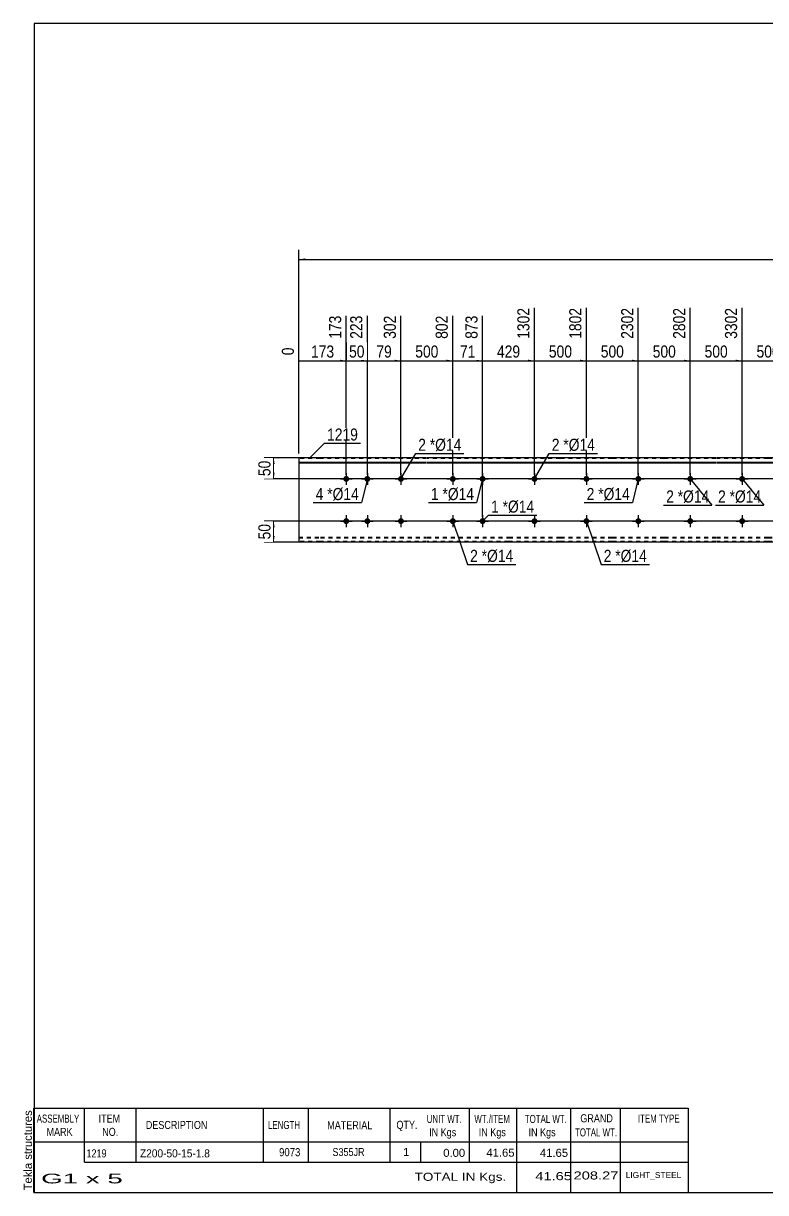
# Model space of a CAD drawing. Header units: millimetres. Extents: x -65 to 337, y -164 to 113.
# Drawn here: x -65.3 to 110.5, y -164.1 to 112.9 of the extents above; entities that cross this region are included whole.
import ezdxf

# ---------------------------------------------------------------- set-up
doc = ezdxf.new("R2010")
doc.units = ezdxf.units.MM
doc.linetypes.add('DXK_LINE_DOT1', pattern=[1.8814, 0.9407, -0.9407])
doc.styles.add('Arial', font='ARIAL.TTF', dxfattribs={"height": 0.2})
doc.styles.add('Arial Narrow', font='ARIALN.TTF', dxfattribs={"height": 0.2})

# ---------------------------------------------------------------- blocks, each defined once
blk = doc.blocks.new('Unknown-629087401-1980')
at = {"color": 5, "linetype": 'Continuous'}
for p, q in [((337.25, 112.93), (-62.75, 112.93)), ((-62.75, 112.93), (-62.75, -164.07)), ((337.25, -164.07), (337.25, 112.93)), ((-62.75, -164.07), (337.25, -164.07))]:
    blk.add_line(p, q, dxfattribs=at)
at = {"color": 174, "linetype": 'Continuous', "style": 'Arial'}
blk.add_text('Tekla structures', height=1.9102, rotation=90, dxfattribs=at).set_placement((-63.25, -163.57))
blk = doc.blocks.new('Part-629087401-1218 - 1203')
at = {"color": 2, "linetype": 'Continuous'}
for p, q in [((0, 10), (0, -10)), ((5, 10), (0, 10)), ((0, 8.94), (5, 8.94)), ((0, 8.81), (5, 8.81)), ((30.24, 10), (5.1, 10)), ((5.1, 8.94), (30.24, 8.94)), ((5.1, 8.81), (30.24, 8.81)), ((49.59, 10), (30.34, 10)), ((30.34, 8.94), (49.59, 8.94)), ((30.34, 8.81), (49.59, 8.81)), ((61.88, 10), (49.69, 10)), ((49.69, 8.94), (61.88, 8.94)), ((49.69, 8.81), (61.88, 8.81)), ((74.18, 10), (61.98, 10)), ((61.98, 8.94), (74.18, 8.94)), ((61.98, 8.81), (74.18, 8.81)), ((86.47, 10), (74.28, 10)), ((74.28, 8.94), (86.47, 8.94)), ((74.28, 8.81), (86.47, 8.81)), ((98.76, 10), (86.57, 10)), ((86.57, 8.94), (98.76, 8.94)), ((86.57, 8.81), (98.76, 8.81)), ((111.06, 10), (98.86, 10)), ((98.86, 8.94), (111.06, 8.94)), ((98.86, 8.81), (111.06, 8.81)), ((123.35, 10), (111.16, 10)), ((111.16, 8.94), (123.35, 8.94)), ((111.16, 8.81), (123.35, 8.81)), ((134.85, 10), (123.45, 10)), ((123.45, 8.94), (134.85, 8.94)), ((123.45, 8.81), (134.85, 8.81)), ((147.15, 10), (134.95, 10)), ((134.95, 8.94), (147.15, 8.94)), ((134.95, 8.81), (147.15, 8.81)), ((159.44, 10), (147.25, 10)), ((147.25, 8.94), (159.44, 8.94)), ((147.25, 8.81), (159.44, 8.81)), ((171.73, 10), (159.54, 10)), ((159.54, 8.94), (171.73, 8.94)), ((159.54, 8.81), (171.73, 8.81)), ((184.03, 10), (171.83, 10)), ((171.83, 8.94), (184.03, 8.94)), ((171.83, 8.81), (184.03, 8.81)), ((196.32, 10), (184.13, 10)), ((184.13, 8.94), (196.32, 8.94)), ((184.13, 8.81), (196.32, 8.81)), ((213.17, 10), (196.42, 10)), ((196.42, 8.94), (213.17, 8.94)), ((196.42, 8.81), (213.17, 8.81)), ((225.46, 10), (213.27, 10)), ((213.27, 8.94), (225.46, 8.94)), ((213.27, 8.81), (225.46, 8.81)), ((242.75, 10), (225.56, 10)), ((225.56, 8.94), (242.75, 8.94)), ((225.56, 8.81), (242.75, 8.81)), ((252.85, 10), (242.85, 10)), ((242.85, 8.94), (252.85, 8.94)), ((242.85, 8.81), (252.85, 8.81)), ((265.15, 10), (252.95, 10)), ((252.95, 8.94), (265.15, 8.94)), ((252.95, 8.81), (265.15, 8.81)), ((273.84, 10), (265.25, 10)), ((265.25, 8.94), (273.84, 8.94)), ((265.25, 8.81), (273.84, 8.81)), ((273.84, 10), (273.84, -10)), ((5, -10), (0, -10)), ((30.24, -10), (5.1, -10)), ((49.59, -10), (30.34, -10)), ((61.88, -10), (49.69, -10)), ((74.18, -10), (61.98, -10)), ((86.47, -10), (74.28, -10)), ((98.76, -10), (86.57, -10)), ((111.06, -10), (98.86, -10)), ((123.35, -10), (111.16, -10)), ((134.85, -10), (123.45, -10)), ((147.15, -10), (134.95, -10)), ((159.44, -10), (147.25, -10)), ((171.73, -10), (159.54, -10)), ((184.03, -10), (171.83, -10)), ((196.32, -10), (184.13, -10)), ((213.17, -10), (196.42, -10)), ((225.46, -10), (213.27, -10)), ((242.75, -10), (225.56, -10)), ((252.85, -10), (242.85, -10)), ((265.15, -10), (252.95, -10)), ((273.84, -10), (265.25, -10))]:
    blk.add_line(p, q, dxfattribs=at)
at = {"color": 7, "linetype": 'DXK_LINE_DOT1'}
for p, q in [((5, 9.82), (0, 9.82)), ((30.24, 9.82), (5.1, 9.82)), ((49.59, 9.82), (30.34, 9.82)), ((61.88, 9.82), (49.69, 9.82)), ((74.18, 9.82), (61.98, 9.82)), ((86.47, 9.82), (74.28, 9.82)), ((98.76, 9.82), (86.57, 9.82)), ((111.06, 9.82), (98.86, 9.82)), ((123.35, 9.82), (111.16, 9.82)), ((134.85, 9.82), (123.45, 9.82)), ((147.15, 9.82), (134.95, 9.82)), ((159.44, 9.82), (147.25, 9.82)), ((171.73, 9.82), (159.54, 9.82)), ((184.03, 9.82), (171.83, 9.82)), ((196.32, 9.82), (184.13, 9.82)), ((213.17, 9.82), (196.42, 9.82)), ((225.46, 9.82), (213.27, 9.82)), ((242.75, 9.82), (225.56, 9.82)), ((252.85, 9.82), (242.85, 9.82)), ((265.15, 9.82), (252.95, 9.82)), ((273.84, 9.82), (265.25, 9.82)), ((0, -8.81), (5, -8.81)), ((0, -8.94), (5, -8.94)), ((5, -9.82), (0, -9.82)), ((5.1, -8.81), (30.24, -8.81)), ((5.1, -8.94), (30.24, -8.94)), ((30.24, -9.82), (5.1, -9.82)), ((30.34, -8.81), (49.59, -8.81)), ((30.34, -8.94), (49.59, -8.94)), ((49.59, -9.82), (30.34, -9.82)), ((49.69, -8.81), (61.88, -8.81)), ((49.69, -8.94), (61.88, -8.94)), ((61.88, -9.82), (49.69, -9.82)), ((61.98, -8.81), (74.18, -8.81)), ((61.98, -8.94), (74.18, -8.94)), ((74.18, -9.82), (61.98, -9.82)), ((74.28, -8.81), (86.47, -8.81)), ((74.28, -8.94), (86.47, -8.94)), ((86.47, -9.82), (74.28, -9.82)), ((86.57, -8.81), (98.76, -8.81)), ((86.57, -8.94), (98.76, -8.94)), ((98.76, -9.82), (86.57, -9.82)), ((98.86, -8.81), (111.06, -8.81)), ((98.86, -8.94), (111.06, -8.94)), ((111.06, -9.82), (98.86, -9.82)), ((111.16, -8.81), (123.35, -8.81)), ((111.16, -8.94), (123.35, -8.94)), ((123.35, -9.82), (111.16, -9.82)), ((123.45, -8.81), (134.85, -8.81)), ((123.45, -8.94), (134.85, -8.94)), ((134.85, -9.82), (123.45, -9.82)), ((134.95, -8.81), (147.15, -8.81)), ((134.95, -8.94), (147.15, -8.94)), ((147.15, -9.82), (134.95, -9.82)), ((147.25, -8.81), (159.44, -8.81)), ((147.25, -8.94), (159.44, -8.94)), ((159.44, -9.82), (147.25, -9.82)), ((159.54, -8.81), (171.73, -8.81)), ((159.54, -8.94), (171.73, -8.94)), ((171.73, -9.82), (159.54, -9.82)), ((171.83, -8.81), (184.03, -8.81)), ((171.83, -8.94), (184.03, -8.94)), ((184.03, -9.82), (171.83, -9.82)), ((184.13, -8.81), (196.32, -8.81)), ((184.13, -8.94), (196.32, -8.94)), ((196.32, -9.82), (184.13, -9.82)), ((196.42, -8.81), (213.17, -8.81)), ((196.42, -8.94), (213.17, -8.94)), ((213.17, -9.82), (196.42, -9.82)), ((213.27, -8.81), (225.46, -8.81)), ((213.27, -8.94), (225.46, -8.94)), ((225.46, -9.82), (213.27, -9.82)), ((225.56, -8.81), (242.75, -8.81)), ((225.56, -8.94), (242.75, -8.94)), ((242.75, -9.82), (225.56, -9.82)), ((242.85, -8.81), (252.85, -8.81)), ((242.85, -8.94), (252.85, -8.94)), ((252.85, -9.82), (242.85, -9.82)), ((252.95, -8.81), (265.15, -8.81)), ((252.95, -8.94), (265.15, -8.94)), ((265.15, -9.82), (252.95, -9.82)), ((265.25, -8.81), (273.84, -8.81)), ((265.25, -8.94), (273.84, -8.94)), ((273.84, -9.82), (265.25, -9.82))]:
    blk.add_line(p, q, dxfattribs=at)
blk = doc.blocks.new('Bolt-629087401-1226 - 1203')
at = {"linetype": 'Continuous'}
for points in [[(11.9, 5, -1), (10.5, 5, -1)], [(16.9, 5, -1), (15.5, 5, -1)], [(11.9, -5, -1), (10.5, -5, -1)], [(16.9, -5, -1), (15.5, -5, -1)]]:
    blk.add_hatch(color=3, dxfattribs=at).paths.add_polyline_path(points)
at = {"color": 3, "linetype": 'Continuous'}
for p, q in [((11.2, 6.4), (11.2, 3.6)), ((16.2, 6.4), (16.2, 3.6)), ((9.8, 5), (12.6, 5)), ((14.8, 5), (17.6, 5)), ((9.8, -5), (12.6, -5)), ((11.2, -3.6), (11.2, -6.4)), ((14.8, -5), (17.6, -5)), ((16.2, -3.6), (16.2, -6.4))]:
    blk.add_line(p, q, dxfattribs=at)
blk = doc.blocks.new('Bolt-629087401-1227 - 1203')
at = {"linetype": 'Continuous'}
blk.add_hatch(color=3, dxfattribs=at).paths.add_polyline_path([(44.19, -5, -1), (42.79, -5, -1)])
at = {"color": 3, "linetype": 'Continuous'}
for p, q in [((42.09, -5), (44.89, -5)), ((43.49, -3.6), (43.49, -6.4))]:
    blk.add_line(p, q, dxfattribs=at)
blk = doc.blocks.new('Bolt-629087401-1228 - 1203')
at = {"linetype": 'Continuous'}
blk.add_hatch(color=3, dxfattribs=at).paths.add_polyline_path([(44.19, 5, -1), (42.79, 5, -1)])
at = {"color": 3, "linetype": 'Continuous'}
for p, q in [((43.49, 6.4), (43.49, 3.6)), ((42.09, 5), (44.89, 5))]:
    blk.add_line(p, q, dxfattribs=at)
blk = doc.blocks.new('Bolt-629087401-1232 - 1203')
at = {"linetype": 'Continuous'}
for points in [[(105.66, 5, -1), (104.26, 5, -1)], [(105.66, -5, -1), (104.26, -5, -1)]]:
    blk.add_hatch(color=3, dxfattribs=at).paths.add_polyline_path(points)
at = {"color": 3, "linetype": 'Continuous'}
for p, q in [((104.96, 6.4), (104.96, 3.6)), ((103.56, 5), (106.36, 5)), ((103.56, -5), (106.36, -5)), ((104.96, -3.6), (104.96, -6.4))]:
    blk.add_line(p, q, dxfattribs=at)
blk = doc.blocks.new('Bolt-629087401-1233 - 1203')
at = {"linetype": 'Continuous'}
for points in [[(93.37, 5, -1), (91.97, 5, -1)], [(93.37, -5, -1), (91.97, -5, -1)]]:
    blk.add_hatch(color=3, dxfattribs=at).paths.add_polyline_path(points)
at = {"color": 3, "linetype": 'Continuous'}
for p, q in [((92.67, 6.4), (92.67, 3.6)), ((91.27, 5), (94.07, 5)), ((91.27, -5), (94.07, -5)), ((92.67, -3.6), (92.67, -6.4))]:
    blk.add_line(p, q, dxfattribs=at)
blk = doc.blocks.new('Bolt-629087401-1234 - 1203')
at = {"linetype": 'Continuous'}
for points in [[(81.07, 5, -1), (79.67, 5, -1)], [(81.07, -5, -1), (79.67, -5, -1)]]:
    blk.add_hatch(color=3, dxfattribs=at).paths.add_polyline_path(points)
at = {"color": 3, "linetype": 'Continuous'}
for p, q in [((80.37, 6.4), (80.37, 3.6)), ((78.97, 5), (81.77, 5)), ((78.97, -5), (81.77, -5)), ((80.37, -3.6), (80.37, -6.4))]:
    blk.add_line(p, q, dxfattribs=at)
blk = doc.blocks.new('Bolt-629087401-1235 - 1203')
at = {"linetype": 'Continuous'}
for points in [[(68.78, 5, -1), (67.38, 5, -1)], [(68.78, -5, -1), (67.38, -5, -1)]]:
    blk.add_hatch(color=3, dxfattribs=at).paths.add_polyline_path(points)
at = {"color": 3, "linetype": 'Continuous'}
for p, q in [((68.08, 6.4), (68.08, 3.6)), ((66.68, 5), (69.48, 5)), ((66.68, -5), (69.48, -5)), ((68.08, -3.6), (68.08, -6.4))]:
    blk.add_line(p, q, dxfattribs=at)
blk = doc.blocks.new('Bolt-629087401-1236 - 1203')
at = {"linetype": 'Continuous'}
for points in [[(56.48, 5, -1), (55.08, 5, -1)], [(56.48, -5, -1), (55.08, -5, -1)]]:
    blk.add_hatch(color=3, dxfattribs=at).paths.add_polyline_path(points)
at = {"color": 3, "linetype": 'Continuous'}
for p, q in [((55.78, 6.4), (55.78, 3.6)), ((54.38, 5), (57.18, 5)), ((54.38, -5), (57.18, -5)), ((55.78, -3.6), (55.78, -6.4))]:
    blk.add_line(p, q, dxfattribs=at)
blk = doc.blocks.new('Bolt-629087401-1237 - 1203')
at = {"linetype": 'Continuous'}
for points in [[(37.14, 5, -1), (35.74, 5, -1)], [(37.14, -5, -1), (35.74, -5, -1)]]:
    blk.add_hatch(color=3, dxfattribs=at).paths.add_polyline_path(points)
at = {"color": 3, "linetype": 'Continuous'}
for p, q in [((36.44, 6.4), (36.44, 3.6)), ((35.04, 5), (37.84, 5)), ((35.04, -5), (37.84, -5)), ((36.44, -3.6), (36.44, -6.4))]:
    blk.add_line(p, q, dxfattribs=at)
blk = doc.blocks.new('Bolt-629087401-1238 - 1203')
at = {"linetype": 'Continuous'}
for points in [[(24.85, 5, -1), (23.45, 5, -1)], [(24.85, -5, -1), (23.45, -5, -1)]]:
    blk.add_hatch(color=3, dxfattribs=at).paths.add_polyline_path(points)
at = {"color": 3, "linetype": 'Continuous'}
for p, q in [((24.15, 6.4), (24.15, 3.6)), ((22.75, 5), (25.55, 5)), ((22.75, -5), (25.55, -5)), ((24.15, -3.6), (24.15, -6.4))]:
    blk.add_line(p, q, dxfattribs=at)
blk = doc.blocks.new('StraightDimension-629087401-1320 - 1203')
at = {"linetype": 'Continuous'}
blk.add_hatch(color=7, dxfattribs=at).paths.add_polyline_path([(115.75, 33.25), (117.25, 33), (115.75, 32.75)])
at = {"color": 7, "linetype": 'Continuous'}
for p, q in [((104.96, 6), (104.96, 45.51)), ((117.25, 6), (117.25, 45.51)), ((104.96, 33), (117.25, 33))]:
    blk.add_line(p, q, dxfattribs=at)
at = {"color": 0}
blk.add_wipeout([(114.45, 33.15), (114.45, 37.35), (107.77, 37.35), (107.77, 33.15)], dxfattribs=at)
at = {"color": 0, "linetype": 'Continuous'}
blk.add_wipeout([(116.65, 46.11), (112.45, 46.11), (112.45, 37.6), (116.65, 37.6)], dxfattribs=at)
at = {"color": 3, "linetype": 'Continuous', "style": 'Arial Narrow'}
blk.add_text('3802', height=2.863, rotation=90.0002, dxfattribs=at).set_placement((116.05, 38.2))
at = {"color": 3, "style": 'Arial Narrow'}
blk.add_text('500', height=2.863, dxfattribs=at).set_placement((108.37, 33.75))
blk = doc.blocks.new('StraightDimension-629087401-1321 - 1203')
at = {"linetype": 'Continuous'}
blk.add_hatch(color=7, dxfattribs=at).paths.add_polyline_path([(103.46, 33.25), (104.96, 33), (103.46, 32.75)])
at = {"color": 7, "linetype": 'Continuous'}
for p, q in [((92.67, 6), (92.67, 45.51)), ((104.96, 6), (104.96, 45.51)), ((92.67, 33), (104.96, 33))]:
    blk.add_line(p, q, dxfattribs=at)
at = {"color": 0}
blk.add_wipeout([(102.16, 33.15), (102.16, 37.35), (95.47, 37.35), (95.47, 33.15)], dxfattribs=at)
at = {"color": 0, "linetype": 'Continuous'}
blk.add_wipeout([(104.36, 46.11), (100.16, 46.11), (100.16, 37.6), (104.36, 37.6)], dxfattribs=at)
at = {"color": 3, "linetype": 'Continuous', "style": 'Arial Narrow'}
blk.add_text('3302', height=2.863, rotation=90.0002, dxfattribs=at).set_placement((103.76, 38.2))
at = {"color": 3, "style": 'Arial Narrow'}
blk.add_text('500', height=2.863, dxfattribs=at).set_placement((96.07, 33.75))
blk = doc.blocks.new('StraightDimension-629087401-1322 - 1203')
at = {"linetype": 'Continuous'}
blk.add_hatch(color=7, dxfattribs=at).paths.add_polyline_path([(91.17, 33.25), (92.67, 33), (91.17, 32.75)])
at = {"color": 7, "linetype": 'Continuous'}
for p, q in [((80.37, 6), (80.37, 45.51)), ((92.67, 6), (92.67, 45.51)), ((80.37, 33), (92.67, 33))]:
    blk.add_line(p, q, dxfattribs=at)
at = {"color": 0}
blk.add_wipeout([(89.86, 33.15), (89.86, 37.35), (83.18, 37.35), (83.18, 33.15)], dxfattribs=at)
at = {"color": 0, "linetype": 'Continuous'}
blk.add_wipeout([(92.07, 46.11), (87.87, 46.11), (87.87, 37.6), (92.07, 37.6)], dxfattribs=at)
at = {"color": 3, "linetype": 'Continuous', "style": 'Arial Narrow'}
blk.add_text('2802', height=2.863, rotation=90.0002, dxfattribs=at).set_placement((91.47, 38.2))
at = {"color": 3, "style": 'Arial Narrow'}
blk.add_text('500', height=2.863, dxfattribs=at).set_placement((83.78, 33.75))
blk = doc.blocks.new('StraightDimension-629087401-1323 - 1203')
at = {"linetype": 'Continuous'}
blk.add_hatch(color=7, dxfattribs=at).paths.add_polyline_path([(78.87, 33.25), (80.37, 33), (78.87, 32.75)])
at = {"color": 7, "linetype": 'Continuous'}
for p, q in [((68.08, 6), (68.08, 45.51)), ((80.37, 6), (80.37, 45.51)), ((68.08, 33), (80.37, 33))]:
    blk.add_line(p, q, dxfattribs=at)
at = {"color": 0}
blk.add_wipeout([(77.57, 33.15), (77.57, 37.35), (70.88, 37.35), (70.88, 33.15)], dxfattribs=at)
at = {"color": 0, "linetype": 'Continuous'}
blk.add_wipeout([(79.77, 46.11), (75.57, 46.11), (75.57, 37.6), (79.77, 37.6)], dxfattribs=at)
at = {"color": 3, "linetype": 'Continuous', "style": 'Arial Narrow'}
blk.add_text('2302', height=2.863, rotation=90.0002, dxfattribs=at).set_placement((79.17, 38.2))
at = {"color": 3, "style": 'Arial Narrow'}
blk.add_text('500', height=2.863, dxfattribs=at).set_placement((71.48, 33.75))
blk = doc.blocks.new('StraightDimension-629087401-1324 - 1203')
at = {"linetype": 'Continuous'}
blk.add_hatch(color=7, dxfattribs=at).paths.add_polyline_path([(66.58, 33.25), (68.08, 33), (66.58, 32.75)])
at = {"color": 7, "linetype": 'Continuous'}
for p, q in [((55.78, 6), (55.78, 45.51)), ((68.08, 6), (68.08, 45.51)), ((55.78, 33), (68.08, 33))]:
    blk.add_line(p, q, dxfattribs=at)
at = {"color": 0}
blk.add_wipeout([(65.27, 33.15), (65.27, 37.35), (58.59, 37.35), (58.59, 33.15)], dxfattribs=at)
at = {"color": 0, "linetype": 'Continuous'}
blk.add_wipeout([(67.48, 46.11), (63.28, 46.11), (63.28, 37.6), (67.48, 37.6)], dxfattribs=at)
at = {"color": 3, "linetype": 'Continuous', "style": 'Arial Narrow'}
blk.add_text('1802', height=2.863, rotation=90.0002, dxfattribs=at).set_placement((66.88, 38.2))
at = {"color": 3, "style": 'Arial Narrow'}
blk.add_text('500', height=2.863, dxfattribs=at).set_placement((59.19, 33.75))
blk = doc.blocks.new('StraightDimension-629087401-1325 - 1203')
at = {"linetype": 'Continuous'}
blk.add_hatch(color=7, dxfattribs=at).paths.add_polyline_path([(54.28, 33.25), (55.78, 33), (54.28, 32.75)])
at = {"color": 7, "linetype": 'Continuous'}
for p, q in [((55.78, 6), (55.78, 45.51)), ((43.49, -4), (43.49, 43.68)), ((43.49, 33), (55.78, 33))]:
    blk.add_line(p, q, dxfattribs=at)
at = {"color": 0}
blk.add_wipeout([(52.98, 33.15), (52.98, 37.35), (46.3, 37.35), (46.3, 33.15)], dxfattribs=at)
at = {"color": 0, "linetype": 'Continuous'}
blk.add_wipeout([(55.18, 46.11), (50.98, 46.11), (50.98, 37.6), (55.18, 37.6)], dxfattribs=at)
at = {"color": 3, "linetype": 'Continuous', "style": 'Arial Narrow'}
blk.add_text('1302', height=2.863, rotation=90.0002, dxfattribs=at).set_placement((54.58, 38.2))
at = {"color": 3, "style": 'Arial Narrow'}
blk.add_text('429', height=2.863, dxfattribs=at).set_placement((46.9, 33.75))
blk = doc.blocks.new('StraightDimension-629087401-1326 - 1203')
at = {"linetype": 'Continuous'}
blk.add_hatch(color=7, dxfattribs=at).paths.add_polyline_path([(41.99, 33.25), (43.49, 33), (41.99, 32.75)])
at = {"color": 7, "linetype": 'Continuous'}
for p, q in [((36.44, 6), (36.44, 43.68)), ((43.49, -4), (43.49, 43.68)), ((36.44, 33), (43.49, 33))]:
    blk.add_line(p, q, dxfattribs=at)
at = {"color": 0}
blk.add_wipeout([(42.39, 33.15), (42.39, 37.35), (37.54, 37.35), (37.54, 33.15)], dxfattribs=at)
at = {"color": 0, "linetype": 'Continuous'}
blk.add_wipeout([(42.89, 44.28), (38.69, 44.28), (38.69, 37.6), (42.89, 37.6)], dxfattribs=at)
at = {"color": 3, "linetype": 'Continuous', "style": 'Arial Narrow'}
blk.add_text('873', height=2.863, rotation=90.0002, dxfattribs=at).set_placement((42.29, 38.2))
at = {"color": 3, "style": 'Arial Narrow'}
blk.add_text('71', height=2.863, dxfattribs=at).set_placement((38.14, 33.75))
blk = doc.blocks.new('StraightDimension-629087401-1327 - 1203')
at = {"linetype": 'Continuous'}
blk.add_hatch(color=7, dxfattribs=at).paths.add_polyline_path([(34.94, 33.25), (36.44, 33), (34.94, 32.75)])
at = {"color": 7, "linetype": 'Continuous'}
for p, q in [((24.15, 6), (24.15, 43.68)), ((36.44, 6), (36.44, 43.68)), ((24.15, 33), (36.44, 33))]:
    blk.add_line(p, q, dxfattribs=at)
at = {"color": 0}
blk.add_wipeout([(33.64, 33.15), (33.64, 37.35), (26.95, 37.35), (26.95, 33.15)], dxfattribs=at)
at = {"color": 0, "linetype": 'Continuous'}
blk.add_wipeout([(35.84, 44.28), (31.64, 44.28), (31.64, 37.6), (35.84, 37.6)], dxfattribs=at)
at = {"color": 3, "linetype": 'Continuous', "style": 'Arial Narrow'}
blk.add_text('802', height=2.863, rotation=90.0002, dxfattribs=at).set_placement((35.24, 38.2))
at = {"color": 3, "style": 'Arial Narrow'}
blk.add_text('500', height=2.863, dxfattribs=at).set_placement((27.55, 33.75))
blk = doc.blocks.new('StraightDimension-629087401-1328 - 1203')
at = {"linetype": 'Continuous'}
blk.add_hatch(color=7, dxfattribs=at).paths.add_polyline_path([(22.65, 33.25), (24.15, 33), (22.65, 32.75)])
at = {"color": 7, "linetype": 'Continuous'}
for p, q in [((16.2, 6), (16.2, 43.68)), ((24.15, 6), (24.15, 43.68)), ((16.2, 33), (24.15, 33))]:
    blk.add_line(p, q, dxfattribs=at)
at = {"color": 0}
blk.add_wipeout([(22.6, 33.15), (22.6, 37.35), (17.74, 37.35), (17.74, 33.15)], dxfattribs=at)
at = {"color": 0, "linetype": 'Continuous'}
blk.add_wipeout([(23.55, 44.28), (19.35, 44.28), (19.35, 37.6), (23.55, 37.6)], dxfattribs=at)
at = {"color": 3, "linetype": 'Continuous', "style": 'Arial Narrow'}
blk.add_text('302', height=2.863, rotation=90.0002, dxfattribs=at).set_placement((22.95, 38.2))
at = {"color": 3, "style": 'Arial Narrow'}
blk.add_text('79', height=2.863, dxfattribs=at).set_placement((18.34, 33.75))
blk = doc.blocks.new('StraightDimension-629087401-1329 - 1203')
at = {"linetype": 'Continuous'}
blk.add_hatch(color=7, dxfattribs=at).paths.add_polyline_path([(14.7, 33.25), (16.2, 33), (14.7, 32.75)])
at = {"color": 7, "linetype": 'Continuous'}
for p, q in [((11.2, 6), (11.2, 43.68)), ((16.2, 6), (16.2, 43.68)), ((11.2, 33), (16.2, 33))]:
    blk.add_line(p, q, dxfattribs=at)
at = {"color": 0}
blk.add_wipeout([(16.13, 33.15), (16.13, 37.35), (11.27, 37.35), (11.27, 33.15)], dxfattribs=at)
at = {"color": 0, "linetype": 'Continuous'}
blk.add_wipeout([(15.6, 44.28), (11.4, 44.28), (11.4, 37.6), (15.6, 37.6)], dxfattribs=at)
at = {"color": 3, "linetype": 'Continuous', "style": 'Arial Narrow'}
blk.add_text('223', height=2.863, rotation=90.0002, dxfattribs=at).set_placement((15, 38.2))
at = {"color": 3, "style": 'Arial Narrow'}
blk.add_text('50', height=2.863, dxfattribs=at).set_placement((11.87, 33.75))
blk = doc.blocks.new('StraightDimension-629087401-1330 - 1203')
at = {"linetype": 'Continuous'}
blk.add_hatch(color=7, dxfattribs=at).paths.add_polyline_path([(9.7, 33.25), (11.2, 33), (9.7, 32.75)])
at = {"color": 7, "linetype": 'Continuous'}
for p, q in [((11.2, 6), (11.2, 43.68)), ((0, 11), (0, 36.13)), ((0, 33), (11.2, 33))]:
    blk.add_line(p, q, dxfattribs=at)
at = {"color": 0, "linetype": 'Continuous'}
blk.add_wipeout([(-0.6, 36.73), (-4.8, 36.73), (-4.8, 33.7), (-0.6, 33.7)], dxfattribs=at)
at = {"color": 0}
blk.add_wipeout([(8.94, 33.15), (8.94, 37.35), (2.26, 37.35), (2.26, 33.15)], dxfattribs=at)
at = {"color": 3, "linetype": 'Continuous', "style": 'Arial Narrow'}
blk.add_text('0', height=2.86, rotation=90.0002, dxfattribs=at).set_placement((-1.2, 34.3))
at = {"color": 0, "linetype": 'Continuous'}
blk.add_wipeout([(10.6, 44.28), (6.4, 44.28), (6.4, 37.6), (10.6, 37.6)], dxfattribs=at)
at = {"color": 3, "linetype": 'Continuous', "style": 'Arial Narrow'}
blk.add_text('173', height=2.863, rotation=90.0002, dxfattribs=at).set_placement((10, 38.2))
at = {"color": 3, "style": 'Arial Narrow'}
blk.add_text('173', height=2.863, dxfattribs=at).set_placement((2.86, 33.75))
blk = doc.blocks.new('StraightDimension-629087401-1413 - 1203')
at = {"linetype": 'Continuous'}
for points in [[(-6.25, 8.5), (-6, 10), (-5.75, 8.5)], [(-5.75, 6.5), (-6, 5), (-6.25, 6.5)]]:
    blk.add_hatch(color=7, dxfattribs=at).paths.add_polyline_path(points)
at = {"color": 7, "linetype": 'Continuous'}
for p, q in [((10.2, 10), (-8.25, 10)), ((-6, 5), (-6, 10)), ((258.05, 5), (-8.25, 5))]:
    blk.add_line(p, q, dxfattribs=at)
at = {"color": 0}
blk.add_wipeout([(-6.15, 9.93), (-10.35, 9.93), (-10.35, 5.07), (-6.15, 5.07)], dxfattribs=at)
at = {"color": 3, "style": 'Arial Narrow'}
blk.add_text('50', height=2.863, rotation=90.0002, dxfattribs=at).set_placement((-6.75, 5.67))
blk = doc.blocks.new('StraightDimension-629087401-1429 - 1203')
at = {"linetype": 'Continuous'}
for points in [[(-6.25, -6.5), (-6, -5), (-5.75, -6.5)], [(-5.75, -8.5), (-6, -10), (-6.25, -8.5)]]:
    blk.add_hatch(color=7, dxfattribs=at).paths.add_polyline_path(points)
at = {"color": 7, "linetype": 'Continuous'}
for p, q in [((258.05, -5), (-8.25, -5)), ((-6, -10), (-6, -5)), ((10.2, -10), (-8.25, -10))]:
    blk.add_line(p, q, dxfattribs=at)
at = {"color": 0}
blk.add_wipeout([(-6.15, -5.07), (-10.35, -5.07), (-10.35, -9.93), (-6.15, -9.93)], dxfattribs=at)
at = {"color": 3, "style": 'Arial Narrow'}
blk.add_text('50', height=2.863, rotation=90.0002, dxfattribs=at).set_placement((-6.75, -9.33))
blk = doc.blocks.new('StraightDimension-629087401-1445 - 1203')
at = {"linetype": 'Continuous'}
for points in [[(1.5, 56.75), (0, 57), (1.5, 57.25)], [(272.34, 57.25), (273.84, 57), (272.34, 56.75)]]:
    blk.add_hatch(color=7, dxfattribs=at).paths.add_polyline_path(points)
at = {"color": 7, "linetype": 'Continuous'}
for p, q in [((0, 11), (0, 59.25)), ((273.84, 11), (273.84, 59.25)), ((0, 57), (273.84, 57))]:
    blk.add_line(p, q, dxfattribs=at)
at = {"color": 0}
blk.add_wipeout([(141.18, 57.15), (141.18, 61.35), (132.67, 61.35), (132.67, 57.15)], dxfattribs=at)
at = {"color": 3, "style": 'Arial Narrow'}
blk.add_text('9073', height=2.863, dxfattribs=at).set_placement((133.27, 57.75))
blk = doc.blocks.new('CBS_BOM-629087401-2067')
at = {"color": 7, "linetype": 'Continuous'}
for p, q in [((-62.78, -152.1), (-62.78, -144.1)), ((-62.78, -144.1), (92.14, -144.1)), ((-50.78, -152.1), (-50.78, -144.1)), ((-38.59, -152.1), (-38.59, -144.1)), ((-8.43, -152.1), (-8.43, -144.1)), ((2.25, -152.1), (2.25, -144.1)), ((21.57, -152.1), (21.57, -144.1)), ((40.37, -152.1), (40.37, -144.1)), ((51.58, -152.1), (51.58, -144.1)), ((64.37, -152.1), (64.37, -144.1)), ((76.12, -152.1), (76.12, -144.1)), ((92.14, -144.11), (92.14, -152.09)), ((-62.78, -152.1), (92.14, -152.1)), ((-62.78, -156.9), (-62.78, -152.1)), ((-50.78, -156.9), (-50.78, -152.1)), ((-38.59, -156.9), (-38.59, -152.1)), ((-8.43, -156.9), (-8.43, -152.1)), ((2.25, -156.9), (2.25, -152.1)), ((21.57, -156.9), (21.57, -152.1)), ((28.83, -156.9), (28.83, -152.1)), ((40.37, -156.9), (40.37, -152.1)), ((51.58, -156.9), (51.58, -152.1)), ((64.37, -156.9), (64.37, -152.1)), ((76.14, -156.9), (76.14, -152.1)), ((92.14, -152.1), (92.14, -156.9)), ((-62.78, -164.1), (-62.78, -156.92)), ((-50.78, -156.9), (92.14, -156.9)), ((51.58, -164.1), (51.58, -156.92)), ((64.37, -164.1), (64.37, -156.92)), ((76.18, -164.1), (76.18, -156.92)), ((92.14, -156.9), (92.14, -164.1)), ((-62.78, -164.1), (92.14, -164.1))]:
    blk.add_line(p, q, dxfattribs=at)
at = {"color": 3, "linetype": 'Continuous', "style": 'Arial'}
for s, height, width, p in [('ASSEMBLY', 1.91, 0.7, (-62.1, -147.52)), ('ITEM', 1.91, 0.8, (-47.45, -147.52)), ('UNIT WT.', 1.91, 0.7, (30.26, -147.6)), ('WT./ITEM', 1.91, 0.7, (41.55, -147.6)), ('TOTAL WT.', 1.91, 0.7, (53.49, -147.6)), ('GRAND', 1.91, 0.8, (66.64, -147.44)), ('ITEM TYPE', 1.91, 0.7, (80.28, -147.52)), ('MARK', 1.91, 0.8, (-59.78, -150.66)), ('NO.', 1.91, 0.8, (-46.6, -150.66)), ('DESCRIPTION', 1.9102, 0.8, (-36.27, -149.03)), ('LENGTH', 1.91, 0.7, (-7.32, -149.03)), ('MATERIAL', 1.91, 0.8, (6.7, -149.08)), ('QTY.', 1.91, 0.8, (23.09, -149)), ('IN Kgs', 1.91, 0.8, (30.84, -150.74)), ('IN Kgs', 1.91, 0.8, (42.59, -150.74)), ('IN Kgs', 1.91, 0.8, (54.38, -150.74)), ('TOTAL WT.', 1.91, 0.7, (65.38, -150.78))]:
    blk.add_text(s, height=height, dxfattribs=dict(at, width=width)).set_placement(p)
at = {"color": 7, "linetype": 'Continuous', "style": 'Arial'}
for s, height, width, p in [('1219', 1.91, 0.8, (-50.32, -155.75)), ('Z200-50-15-1.8', 1.9102, 0.9, (-37.65, -155.75)), ('9073', 1.91, 0.85, (-4.71, -155.47)), ('S355JR', 1.91, 0.8, (7.94, -155.43))]:
    blk.add_text(s, height=height, dxfattribs=dict(at, width=width)).set_placement(p)
for s, p in [('1', (24.66, -155.43)), ('0.00', (34.17, -155.63)), ('41.65', (44.39, -155.59)), ('41.65', (57.06, -155.63))]:
    blk.add_text(s, height=1.91, dxfattribs=at).set_placement(p)
at = {"color": 6, "linetype": 'Continuous', "style": 'Arial'}
for s, height, width, p in [('G1 x 5', 2.292, 2.05, (-61.06, -161.91)), ('TOTAL IN Kgs.', 1.9102, 1.2, (27.38, -161.3)), ('41.65', 1.91, 1.3, (55.97, -161.15)), ('208.27', 1.91, 1.3, (65.04, -160.99))]:
    blk.add_text(s, height=height, dxfattribs=dict(at, width=width)).set_placement(p)
blk.add_text('LIGHT_STEEL', height=1.4135, dxfattribs=at).set_placement((77.39, -160.64))
blk = doc.blocks.new('Mark-629087401-1481 - 1203')
at = {"color": 0}
blk.add_wipeout([(69.97, -0.01), (69.97, 2.99), (68.14, 2.99), (68.14, -0.01)], dxfattribs=at)
blk.add_wipeout([(69.97, -0.01), (69.97, 2.99), (68.14, 2.99), (68.14, -0.01)], dxfattribs=at)
blk.add_wipeout([(72.14, -0.01), (72.14, 2.99), (70.87, 2.99), (70.87, -0.01)], dxfattribs=at)
blk.add_wipeout([(72.14, -0.01), (72.14, 2.99), (70.87, 2.99), (70.87, -0.01)], dxfattribs=at)
at = {"color": 3, "style": 'Arial Narrow'}
blk.add_text('2', height=2.86, dxfattribs=at).set_placement((68.14, -0.01))
at = {"color": 0}
blk.add_wipeout([(78.36, -0.01), (78.36, 2.99), (72.14, 2.99), (72.14, -0.01)], dxfattribs=at)
blk.add_wipeout([(78.36, -0.01), (78.36, 2.99), (72.14, 2.99), (72.14, -0.01)], dxfattribs=at)
at = {"color": 7, "linetype": 'Continuous'}
for p in [(80.37, 5), (67.54, -0.61)]:
    blk.add_line(p, (78.96, -0.61), dxfattribs=at)
at = {"color": 3, "style": 'Arial Narrow'}
for s, height, p in [('*', 2.86, (70.87, -0.01)), ('Ø14', 2.863, (72.14, -0.01))]:
    blk.add_text(s, height=height, dxfattribs=at).set_placement(p)
blk = doc.blocks.new('Mark-629087401-1476 - 1203')
at = {"color": 0}
blk.add_wipeout([(47.33, -2.99), (47.33, 0.01), (45.51, 0.01), (45.51, -2.99)], dxfattribs=at)
blk.add_wipeout([(47.33, -2.99), (47.33, 0.01), (45.51, 0.01), (45.51, -2.99)], dxfattribs=at)
at = {"color": 7, "linetype": 'Continuous'}
blk.add_line((43.49, -5), (44.91, -3.59), dxfattribs=at)
at = {"color": 0}
blk.add_wipeout([(49.51, -2.99), (49.51, 0.01), (48.23, 0.01), (48.23, -2.99)], dxfattribs=at)
blk.add_wipeout([(49.51, -2.99), (49.51, 0.01), (48.23, 0.01), (48.23, -2.99)], dxfattribs=at)
at = {"color": 3, "style": 'Arial Narrow'}
blk.add_text('1', height=2.86, dxfattribs=at).set_placement((45.51, -2.99))
at = {"color": 0}
blk.add_wipeout([(55.72, -2.99), (55.72, 0.01), (49.51, 0.01), (49.51, -2.99)], dxfattribs=at)
blk.add_wipeout([(55.72, -2.99), (55.72, 0.01), (49.51, 0.01), (49.51, -2.99)], dxfattribs=at)
at = {"color": 7, "linetype": 'Continuous'}
blk.add_line((44.91, -3.59), (56.32, -3.59), dxfattribs=at)
at = {"color": 3, "style": 'Arial Narrow'}
for s, height, p in [('*', 2.86, (48.23, -2.99)), ('Ø14', 2.863, (49.51, -2.99))]:
    blk.add_text(s, height=height, dxfattribs=at).set_placement(p)
blk = doc.blocks.new('Mark-629087401-1475 - 1203')
at = {"color": 0}
blk.add_wipeout([(5.79, -0.01), (5.79, 2.99), (3.96, 2.99), (3.96, -0.01)], dxfattribs=at)
blk.add_wipeout([(5.79, -0.01), (5.79, 2.99), (3.96, 2.99), (3.96, -0.01)], dxfattribs=at)
blk.add_wipeout([(7.97, -0.01), (7.97, 2.99), (6.69, 2.99), (6.69, -0.01)], dxfattribs=at)
blk.add_wipeout([(7.97, -0.01), (7.97, 2.99), (6.69, 2.99), (6.69, -0.01)], dxfattribs=at)
at = {"color": 3, "style": 'Arial Narrow'}
blk.add_text('4', height=2.86, dxfattribs=at).set_placement((3.96, -0.01))
at = {"color": 0}
blk.add_wipeout([(14.18, -0.01), (14.18, 2.99), (7.97, 2.99), (7.97, -0.01)], dxfattribs=at)
blk.add_wipeout([(14.18, -0.01), (14.18, 2.99), (7.97, 2.99), (7.97, -0.01)], dxfattribs=at)
at = {"color": 7, "linetype": 'Continuous'}
for p in [(16.2, 5), (3.36, -0.61)]:
    blk.add_line(p, (14.78, -0.61), dxfattribs=at)
at = {"color": 3, "style": 'Arial Narrow'}
for s, height, p in [('*', 2.86, (6.69, -0.01)), ('Ø14', 2.863, (7.97, -0.01))]:
    blk.add_text(s, height=height, dxfattribs=at).set_placement(p)
blk = doc.blocks.new('Mark-629087401-1485 - 1203')
at = {"color": 0}
blk.add_wipeout([(30.08, 11.66), (30.08, 14.66), (28.25, 14.66), (28.25, 11.66)], dxfattribs=at)
blk.add_wipeout([(30.08, 11.66), (30.08, 14.66), (28.25, 14.66), (28.25, 11.66)], dxfattribs=at)
at = {"color": 7, "linetype": 'Continuous'}
blk.add_line((24.15, 5), (27.65, 11.06), dxfattribs=at)
at = {"color": 0}
blk.add_wipeout([(32.25, 11.66), (32.25, 14.66), (30.98, 14.66), (30.98, 11.66)], dxfattribs=at)
blk.add_wipeout([(32.25, 11.66), (32.25, 14.66), (30.98, 14.66), (30.98, 11.66)], dxfattribs=at)
at = {"color": 3, "style": 'Arial Narrow'}
blk.add_text('2', height=2.86, dxfattribs=at).set_placement((28.25, 11.66))
at = {"color": 0}
blk.add_wipeout([(38.47, 11.66), (38.47, 14.66), (32.25, 14.66), (32.25, 11.66)], dxfattribs=at)
blk.add_wipeout([(38.47, 11.66), (38.47, 14.66), (32.25, 14.66), (32.25, 11.66)], dxfattribs=at)
at = {"color": 7, "linetype": 'Continuous'}
blk.add_line((27.65, 11.06), (39.07, 11.06), dxfattribs=at)
at = {"color": 3, "style": 'Arial Narrow'}
for s, height, p in [('*', 2.86, (30.98, 11.66)), ('Ø14', 2.863, (32.25, 11.66))]:
    blk.add_text(s, height=height, dxfattribs=at).set_placement(p)
blk = doc.blocks.new('Mark-629087401-1484 - 1203')
at = {"color": 0}
blk.add_wipeout([(42.37, -14.66), (42.37, -11.66), (40.54, -11.66), (40.54, -14.66)], dxfattribs=at)
blk.add_wipeout([(42.37, -14.66), (42.37, -11.66), (40.54, -11.66), (40.54, -14.66)], dxfattribs=at)
at = {"color": 7, "linetype": 'Continuous'}
blk.add_line((36.44, -5), (39.94, -15.26), dxfattribs=at)
at = {"color": 0}
blk.add_wipeout([(44.55, -14.66), (44.55, -11.66), (43.27, -11.66), (43.27, -14.66)], dxfattribs=at)
blk.add_wipeout([(44.55, -14.66), (44.55, -11.66), (43.27, -11.66), (43.27, -14.66)], dxfattribs=at)
at = {"color": 3, "style": 'Arial Narrow'}
blk.add_text('2', height=2.86, dxfattribs=at).set_placement((40.54, -14.66))
at = {"color": 0}
blk.add_wipeout([(50.76, -14.66), (50.76, -11.66), (44.55, -11.66), (44.55, -14.66)], dxfattribs=at)
blk.add_wipeout([(50.76, -14.66), (50.76, -11.66), (44.55, -11.66), (44.55, -14.66)], dxfattribs=at)
at = {"color": 7, "linetype": 'Continuous'}
blk.add_line((39.94, -15.26), (51.36, -15.26), dxfattribs=at)
at = {"color": 3, "style": 'Arial Narrow'}
for s, height, p in [('*', 2.86, (43.27, -14.66)), ('Ø14', 2.863, (44.55, -14.66))]:
    blk.add_text(s, height=height, dxfattribs=at).set_placement(p)
blk = doc.blocks.new('Mark-629087401-1483 - 1203')
at = {"color": 0}
blk.add_wipeout([(61.71, 11.66), (61.71, 14.66), (59.88, 14.66), (59.88, 11.66)], dxfattribs=at)
blk.add_wipeout([(61.71, 11.66), (61.71, 14.66), (59.88, 14.66), (59.88, 11.66)], dxfattribs=at)
at = {"color": 7, "linetype": 'Continuous'}
blk.add_line((55.78, 5), (59.28, 11.06), dxfattribs=at)
at = {"color": 0}
blk.add_wipeout([(63.89, 11.66), (63.89, 14.66), (62.61, 14.66), (62.61, 11.66)], dxfattribs=at)
blk.add_wipeout([(63.89, 11.66), (63.89, 14.66), (62.61, 14.66), (62.61, 11.66)], dxfattribs=at)
at = {"color": 3, "style": 'Arial Narrow'}
blk.add_text('2', height=2.86, dxfattribs=at).set_placement((59.88, 11.66))
at = {"color": 0}
blk.add_wipeout([(70.1, 11.66), (70.1, 14.66), (63.89, 14.66), (63.89, 11.66)], dxfattribs=at)
blk.add_wipeout([(70.1, 11.66), (70.1, 14.66), (63.89, 14.66), (63.89, 11.66)], dxfattribs=at)
at = {"color": 7, "linetype": 'Continuous'}
blk.add_line((59.28, 11.06), (70.7, 11.06), dxfattribs=at)
at = {"color": 3, "style": 'Arial Narrow'}
for s, height, p in [('*', 2.86, (62.61, 11.66)), ('Ø14', 2.863, (63.89, 11.66))]:
    blk.add_text(s, height=height, dxfattribs=at).set_placement(p)
blk = doc.blocks.new('Mark-629087401-1482 - 1203')
at = {"color": 0}
blk.add_wipeout([(74.01, -14.66), (74.01, -11.66), (72.18, -11.66), (72.18, -14.66)], dxfattribs=at)
blk.add_wipeout([(74.01, -14.66), (74.01, -11.66), (72.18, -11.66), (72.18, -14.66)], dxfattribs=at)
at = {"color": 7, "linetype": 'Continuous'}
blk.add_line((68.08, -5), (71.58, -15.26), dxfattribs=at)
at = {"color": 0}
blk.add_wipeout([(76.18, -14.66), (76.18, -11.66), (74.91, -11.66), (74.91, -14.66)], dxfattribs=at)
blk.add_wipeout([(76.18, -14.66), (76.18, -11.66), (74.91, -11.66), (74.91, -14.66)], dxfattribs=at)
at = {"color": 3, "style": 'Arial Narrow'}
blk.add_text('2', height=2.86, dxfattribs=at).set_placement((72.18, -14.66))
at = {"color": 0}
blk.add_wipeout([(82.4, -14.66), (82.4, -11.66), (76.18, -11.66), (76.18, -14.66)], dxfattribs=at)
blk.add_wipeout([(82.4, -14.66), (82.4, -11.66), (76.18, -11.66), (76.18, -14.66)], dxfattribs=at)
at = {"color": 7, "linetype": 'Continuous'}
blk.add_line((71.58, -15.26), (83, -15.26), dxfattribs=at)
at = {"color": 3, "style": 'Arial Narrow'}
for s, height, p in [('*', 2.86, (74.91, -14.66)), ('Ø14', 2.863, (76.18, -14.66))]:
    blk.add_text(s, height=height, dxfattribs=at).set_placement(p)
blk = doc.blocks.new('Mark-629087401-1480 - 1203')
at = {"color": 0}
blk.add_wipeout([(88.8, -0.59), (88.8, 2.41), (86.97, 2.41), (86.97, -0.59)], dxfattribs=at)
blk.add_wipeout([(88.8, -0.59), (88.8, 2.41), (86.97, 2.41), (86.97, -0.59)], dxfattribs=at)
blk.add_wipeout([(90.97, -0.59), (90.97, 2.41), (89.7, 2.41), (89.7, -0.59)], dxfattribs=at)
blk.add_wipeout([(90.97, -0.59), (90.97, 2.41), (89.7, 2.41), (89.7, -0.59)], dxfattribs=at)
at = {"color": 3, "style": 'Arial Narrow'}
blk.add_text('2', height=2.86, dxfattribs=at).set_placement((86.97, -0.59))
at = {"color": 0}
blk.add_wipeout([(97.19, -0.59), (97.19, 2.41), (90.97, 2.41), (90.97, -0.59)], dxfattribs=at)
blk.add_wipeout([(97.19, -0.59), (97.19, 2.41), (90.97, 2.41), (90.97, -0.59)], dxfattribs=at)
at = {"color": 7, "linetype": 'Continuous'}
for p in [(92.67, 5), (86.37, -1.19)]:
    blk.add_line(p, (97.79, -1.19), dxfattribs=at)
at = {"color": 3, "style": 'Arial Narrow'}
for s, height, p in [('*', 2.86, (89.7, -0.59)), ('Ø14', 2.863, (90.97, -0.59))]:
    blk.add_text(s, height=height, dxfattribs=at).set_placement(p)
blk = doc.blocks.new('Mark-629087401-1448 - 1203')
at = {"color": 0}
blk.add_wipeout([(13.9725, 14.0865), (13.9725, 17.0865), (6.66, 17.0865), (6.66, 14.0865)], dxfattribs=at)
blk.add_wipeout([(13.9725, 14.0865), (13.9725, 17.0865), (6.66, 17.0865), (6.66, 14.0865)], dxfattribs=at)
at = {"color": 7, "linetype": 'Continuous'}
for p, q in [((2.5245, 9.951), (6.06, 13.4865)), ((6.06, 13.4865), (14.5725, 13.4865))]:
    blk.add_line(p, q, dxfattribs=at)
at = {"color": 3, "style": 'Arial Narrow'}
blk.add_text('1219', height=2.86328, dxfattribs=at).set_placement((6.66, 14.0865))
blk = doc.blocks.new('Mark-629087401-1477 - 1203')
at = {"color": 0}
blk.add_wipeout([(33.09, -0.01), (33.09, 2.99), (31.26, 2.99), (31.26, -0.01)], dxfattribs=at)
blk.add_wipeout([(33.09, -0.01), (33.09, 2.99), (31.26, 2.99), (31.26, -0.01)], dxfattribs=at)
blk.add_wipeout([(35.26, -0.01), (35.26, 2.99), (33.99, 2.99), (33.99, -0.01)], dxfattribs=at)
blk.add_wipeout([(35.26, -0.01), (35.26, 2.99), (33.99, 2.99), (33.99, -0.01)], dxfattribs=at)
at = {"color": 3, "style": 'Arial Narrow'}
blk.add_text('1', height=2.86, dxfattribs=at).set_placement((31.26, -0.01))
at = {"color": 0}
blk.add_wipeout([(41.48, -0.01), (41.48, 2.99), (35.26, 2.99), (35.26, -0.01)], dxfattribs=at)
blk.add_wipeout([(41.48, -0.01), (41.48, 2.99), (35.26, 2.99), (35.26, -0.01)], dxfattribs=at)
at = {"color": 7, "linetype": 'Continuous'}
for p in [(43.49, 5), (30.66, -0.61)]:
    blk.add_line(p, (42.08, -0.61), dxfattribs=at)
at = {"color": 3, "style": 'Arial Narrow'}
for s, height, p in [('*', 2.86, (33.99, -0.01)), ('Ø14', 2.863, (35.26, -0.01))]:
    blk.add_text(s, height=height, dxfattribs=at).set_placement(p)
blk = doc.blocks.new('Mark-629087401-1479 - 1203')
at = {"color": 0}
blk.add_wipeout([(101.09, -0.59), (101.09, 2.41), (99.26, 2.41), (99.26, -0.59)], dxfattribs=at)
blk.add_wipeout([(101.09, -0.59), (101.09, 2.41), (99.26, 2.41), (99.26, -0.59)], dxfattribs=at)
blk.add_wipeout([(103.27, -0.59), (103.27, 2.41), (101.99, 2.41), (101.99, -0.59)], dxfattribs=at)
blk.add_wipeout([(103.27, -0.59), (103.27, 2.41), (101.99, 2.41), (101.99, -0.59)], dxfattribs=at)
at = {"color": 3, "style": 'Arial Narrow'}
blk.add_text('2', height=2.86, dxfattribs=at).set_placement((99.26, -0.59))
at = {"color": 0}
blk.add_wipeout([(109.48, -0.59), (109.48, 2.41), (103.27, 2.41), (103.27, -0.59)], dxfattribs=at)
blk.add_wipeout([(109.48, -0.59), (109.48, 2.41), (103.27, 2.41), (103.27, -0.59)], dxfattribs=at)
at = {"color": 7, "linetype": 'Continuous'}
for p in [(104.96, 5), (98.66, -1.19)]:
    blk.add_line(p, (110.08, -1.19), dxfattribs=at)
at = {"color": 3, "style": 'Arial Narrow'}
for s, height, p in [('*', 2.86, (101.99, -0.59)), ('Ø14', 2.863, (103.27, -0.59))]:
    blk.add_text(s, height=height, dxfattribs=at).set_placement(p)

msp = doc.modelspace()

# ---------------------------------------------------------------- block references
for name in ['Unknown-629087401-1980', 'Part-629087401-1218 - 1203', 'Bolt-629087401-1226 - 1203', 'Bolt-629087401-1238 - 1203', 'Bolt-629087401-1237 - 1203', 'Bolt-629087401-1228 - 1203', 'Bolt-629087401-1236 - 1203', 'Bolt-629087401-1235 - 1203', 'Bolt-629087401-1234 - 1203', 'Bolt-629087401-1233 - 1203', 'Bolt-629087401-1232 - 1203', 'Bolt-629087401-1227 - 1203', 'CBS_BOM-629087401-2067']:
    msp.add_blockref(name, (0, 0))

# ---------------------------------------------------------------- next in the draw order: block references
msp.add_blockref('StraightDimension-629087401-1320 - 1203', (0, 0))

# ---------------------------------------------------------------- next in the draw order: block references
msp.add_blockref('StraightDimension-629087401-1321 - 1203', (0, 0))

# ---------------------------------------------------------------- next in the draw order: block references
msp.add_blockref('StraightDimension-629087401-1322 - 1203', (0, 0))

# ---------------------------------------------------------------- next in the draw order: block references
msp.add_blockref('StraightDimension-629087401-1323 - 1203', (0, 0))

# ---------------------------------------------------------------- next in the draw order: block references
msp.add_blockref('StraightDimension-629087401-1324 - 1203', (0, 0))

# ---------------------------------------------------------------- next in the draw order: block references
msp.add_blockref('StraightDimension-629087401-1325 - 1203', (0, 0))

# ---------------------------------------------------------------- next in the draw order: block references
msp.add_blockref('StraightDimension-629087401-1326 - 1203', (0, 0))

# ---------------------------------------------------------------- next in the draw order: block references
for name in ['StraightDimension-629087401-1327 - 1203', 'StraightDimension-629087401-1429 - 1203']:
    msp.add_blockref(name, (0, 0))

# ---------------------------------------------------------------- next in the draw order: block references
for name in ['StraightDimension-629087401-1328 - 1203', 'Mark-629087401-1476 - 1203', 'Mark-629087401-1482 - 1203']:
    msp.add_blockref(name, (0, 0))

# ---------------------------------------------------------------- next in the draw order: block references
for name in ['StraightDimension-629087401-1329 - 1203', 'Mark-629087401-1484 - 1203']:
    msp.add_blockref(name, (0, 0))

# ---------------------------------------------------------------- next in the draw order: block references
msp.add_blockref('StraightDimension-629087401-1330 - 1203', (0, 0))

# ---------------------------------------------------------------- next in the draw order: block references
msp.add_blockref('StraightDimension-629087401-1413 - 1203', (0, 0))

# ---------------------------------------------------------------- next in the draw order: block references
for name in ['StraightDimension-629087401-1445 - 1203', 'Mark-629087401-1475 - 1203', 'Mark-629087401-1481 - 1203', 'Mark-629087401-1480 - 1203']:
    msp.add_blockref(name, (0, 0))

# ---------------------------------------------------------------- next in the draw order: block references
for name in ['Mark-629087401-1448 - 1203', 'Mark-629087401-1485 - 1203', 'Mark-629087401-1483 - 1203', 'Mark-629087401-1479 - 1203']:
    msp.add_blockref(name, (0, 0))

# ---------------------------------------------------------------- next in the draw order: block references
msp.add_blockref('Mark-629087401-1477 - 1203', (0, 0))

doc.saveas('drawing.dxf')
